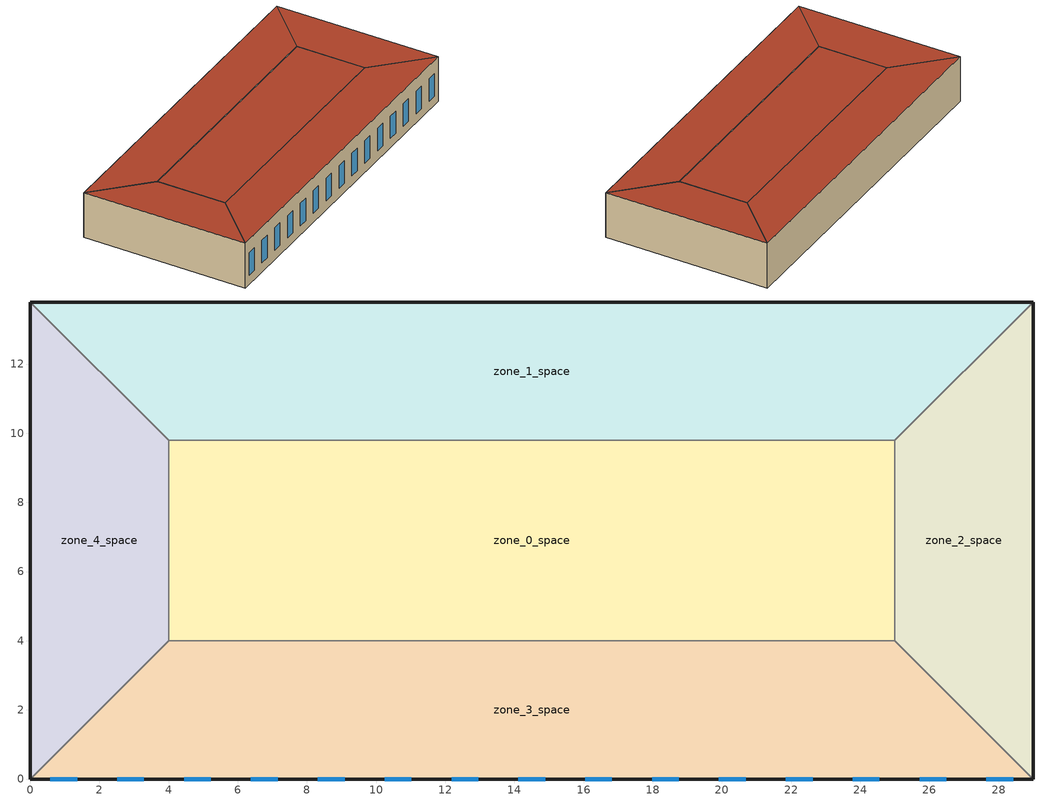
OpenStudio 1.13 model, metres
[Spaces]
zone_0_space
 floor ground (Interior Floor): 25,4 4,4 4,9.79 25,9.79 z0
 wall to zone_1_space (Interior Wall): 25,9.79 4,9.79 z0:4
 wall to zone_2_space (Interior Wall): 25,4 25,9.79 z0:4
 wall to zone_3_space (Interior Wall): 4,4 25,4 z0:4
 wall to zone_4_space (Interior Wall): 4,9.79 4,4 z0:4
 roof outside (Exterior Roof): 4,9.79 4,4 25,4 25,9.79 z4
zone_1_space
 floor ground (Interior Floor): 25,9.79 4,9.79 0,13.79 29,13.79 z0
 wall outside (Exterior Wall): 29,13.79 0,13.79 z0:4
 wall to zone_2_space (Interior Wall): 25,9.79 29,13.79 z0:4
 wall to zone_4_space (Interior Wall): 0,13.79 4,9.79 z0:4
 roof outside (Exterior Roof): 0,13.79 4,9.79 25,9.79 29,13.79 z4
zone_2_space
 floor ground (Interior Floor): 29,0 25,4 25,9.79 29,13.79 z0
 wall outside (Exterior Wall): 29,0 29,13.79 z0:4
 wall to zone_3_space (Interior Wall): 25,4 29,0 z0:4
 roof outside (Exterior Roof): 25,9.79 25,4 29,0 29,13.79 z4
zone_3_space
 floor ground (Interior Floor): 29,0 0,0 4,4 25,4 z0
 wall outside (Exterior Wall): 0,0 29,0 z0:4
 wall to zone_4_space (Interior Wall): 4,4 0,0 z0:4
 window (Exterior Window): 27.65,0 28.42,0 / 25.71,0 26.49,0 / 23.78,0 24.55,0 / 21.85,0 22.62,0 / 19.91,0 20.69,0 / 17.98,0 18.75,0 / 16.05,0 16.82,0 / 14.11,0 14.89,0 / 12.18,0 12.95,0 / 10.25,0 11.02,0 / 8.31,0 9.09,0 / 6.38,0 7.15,0 / 4.45,0 5.22,0 / 2.51,0 3.29,0 / 0.58,0 1.35,0 z0.8:2.8
 roof outside (Exterior Roof): 4,4 0,0 29,0 25,4 z4
zone_4_space
 floor ground (Interior Floor): 4,4 0,0 0,13.79 4,9.79 z0
 wall outside (Exterior Wall): 0,13.79 0,0 z0:4
 roof outside (Exterior Roof): 0,13.79 0,0 4,4 4,9.79 z4
[Building]
Building 1: North Axis {deg}=0
[Site]
Dallas Love Field	USA: Latitude {deg}=32.85; Longitude {deg}=-96.85; Time Zone {hr}=-6; Elevation {m}=134; Terrain=City
[SizingPeriod:DesignDay] Barometric Pressure {Pa}=99990; Rain Indicator=0; Snow Indicator=0; Day of Month=21; Daylight Saving Time Indicator=0; Dry-Bulb Temperature Range Modifier Type=DefaultMultipliers; Solar Model Indicator=ASHRAEClearSky
Name | Maximum Dry-Bulb Temperature {C} | Daily Dry-Bulb Temperature Range {deltaC} | Humidity Indicating Conditions at Maximum Dry-Bulb | Wind Speed {m/s} | Wind Direction {deg} | Sky Clearness | Month | Day Type | Humidity Indicating Type
Ann Htg 99.6% Condns DB | -4 | 0 | -4 | 4.6 | 176 | 0 | 2 | WinterDesignDay | Wetbulb
Ann Clg .4% Condns WB=>MDB | 33.9 | 10.95 | 26.53 | 5.2 | 151 | 1.2 | 8 | SummerDesignDay | Wetbulb
Ann Clg .4% Condns DP=>MDB | 31 | 10.95 | 24 | 5.2 | 151 | 1.2 | 8 | SummerDesignDay | Dewpoint
Ann Clg .4% Condns Enth=>MDB | 35.6 | 10.95 | 82614 | 5.2 | 151 | 1.2 | 8 | SummerDesignDay | Enthalpy
Ann Hum_n 99.6% Condns DP=>MCDB | -2.2 | 0 | -11.1 | 4.6 | 176 | 0 | 2 | WinterDesignDay | Dewpoint
Ann Clg .4% Condns DB=>MWB | 39 | 10.95 | 26.19 | 5.2 | 151 | 1.2 | 8 | SummerDesignDay | Wetbulb
Ann Htg Wind 99.6% Condns WS=>MCDB | 7.3 | 0 | 7.3 | 10.8 | 176 | 0 | 2 | WinterDesignDay | Wetbulb
[Material] Thermal Absorptance=0.9
Name | Roughness | Thickness {m} | Conductivity {W/m-K} | Density {kg/m3} | Specific Heat {J/kg-K} | Solar Absorptance | Visible Absorptance
F16 Acoustic tile | MediumSmooth | 0.0191 | 0.06 | 368 | 590 | 0.3 | 0.3
M11 100mm lightweight concrete | MediumRough | 0.1016 | 0.53 | 1280 | 840 | 0.5 | 0.5
G01a 19mm gypsum board | MediumSmooth | 0.019 | 0.16 | 800 | 1090 | 0.4 | 0.4
M01 100mm brick | MediumRough | 0.1016 | 0.89 | 1920 | 790 | 0.7 | 0.7
M15 200mm heavyweight concrete | MediumRough | 0.2032 | 1.95 | 2240 | 900 | 0.7 | 0.7
I02 50mm insulation board | MediumRough | 0.0508 | 0.03 | 43 | 1210 | 0.7 | 0.7
[Material:AirGap]
Name | Thermal Resistance {m2-K/W}
Material Air Gap 1 | 0.18
Material Air Gap 2 | 0.15
[Construction]
Interior Floor: F16 Acoustic tile, Material Air Gap 1, M11 100mm lightweight concrete
Exterior Roof: M11 100mm lightweight concrete, Material Air Gap 1, F16 Acoustic tile
Interior Wall: G01a 19mm gypsum board, Material Air Gap 2, G01a 19mm gypsum board
Exterior Wall: M01 100mm brick, M15 200mm heavyweight concrete, I02 50mm insulation board, Material Air Gap 2, G01a 19mm gypsum board
Exterior Window: Clear 3mm, Air 13mm, Clear 3mm
[WindowMaterial:Glazing]
Clear 3mm: Optical Data Type=SpectralAverage; Thickness {m}=0.003; Solar Transmittance at Normal Incidence=0.837; Front Side Solar Reflectance at Normal Incidence=0.075; Back Side Solar Reflectance at Normal Incidence=0; Visible Transmittance at Normal Incidence=0.898; Front Side Visible Reflectance at Normal Incidence=0.081; Back Side Visible Reflectance at Normal Incidence=0; Infrared Transmittance at Normal Incidence=0; Front Side Infrared Hemispherical Emissivity=0.84; Back Side Infrared Hemispherical Emissivity=0.84; Conductivity {W/m-K}=0.9; Dirt Correction Factor for Solar and Visible Transmittance=1
[WindowMaterial:Gas]
Air 13mm: Gas Type=Air; Thickness {m}=0.0127
[BuildingStory] Nominal Z Coordinate {m}=0
Building Story 1; Building Story 2; Building Story 3; Building Story 4; Building Story 5
[Space] Space Type=Office:OpenOffice; Building Story=Building Story 5
Name | Default Schedule Set | Thermal Zone | Design Specification Outdoor Air Object
zone_0_space | zone_0_DefaultScheduleSet | zone_0 | zone_0_DSOA
zone_1_space | zone_1_DefaultScheduleSet | zone_1 | zone_1_DSOA
zone_2_space | zone_2_DefaultScheduleSet | zone_2 | zone_2_DSOA
zone_3_space | zone_3_DefaultScheduleSet | zone_3 | zone_3_DSOA
zone_4_space | zone_4_DefaultScheduleSet | zone_4 | zone_4_DSOA
[SpaceType]
Office:OpenOffice
[DefaultScheduleSet] Hours of Operation Schedule=Medium Office Bldg Occ; People Activity Level Schedule=Medium Office Activity; Lighting Schedule=Office Bldg Light; Electric Equipment Schedule=Medium Office Bldg Equip; Infiltration Schedule=Medium Office Infil Quarter On
zone_0_DefaultScheduleSet; zone_1_DefaultScheduleSet; zone_2_DefaultScheduleSet; zone_3_DefaultScheduleSet; zone_4_DefaultScheduleSet
[SpaceInfiltration:DesignFlowRate] Schedule=Medium Office Infil Quarter On; Design Flow Rate Calculation Method=Flow/Area; Flow per Space Floor Area {m3/s-m2}=0.000226568
Name | Space or SpaceType
Space Infiltration Design Flow Rate 1 | zone_0_space
Space Infiltration Design Flow Rate 2 | zone_1_space
Space Infiltration Design Flow Rate 3 | zone_2_space
Space Infiltration Design Flow Rate 4 | zone_3_space
Space Infiltration Design Flow Rate 5 | zone_4_space
[People:Definition] Number of People Calculation Method=People/Area; People per Space Floor Area {person/m2}=0.0565108; Fraction Radiant=0.3
zone_0_PeopleDefinition; zone_1_PeopleDefinition; zone_2_PeopleDefinition; zone_3_PeopleDefinition; zone_4_PeopleDefinition
[People] Number of People Schedule=Medium Office Bldg Occ; Activity Level Schedule=Medium Office Activity
Name | People Definition | Space or SpaceType
zone_0_PeopleObject | zone_0_PeopleDefinition | zone_0_space
zone_1_PeopleObject | zone_1_PeopleDefinition | zone_1_space
zone_2_PeopleObject | zone_2_PeopleDefinition | zone_2_space
zone_3_PeopleObject | zone_3_PeopleDefinition | zone_3_space
zone_4_PeopleObject | zone_4_PeopleDefinition | zone_4_space
[Lights:Definition] Design Level Calculation Method=Watts/Area; Watts per Space Floor Area {W/m2}=11.8404
zone_0_LightsDefinition; zone_1_LightsDefinition; zone_2_LightsDefinition; zone_3_LightsDefinition; zone_4_LightsDefinition
[Lights] Schedule=Office Bldg Light
Name | Lights Definition | Space or SpaceType
zone_0_LightsObject | zone_0_LightsDefinition | zone_0_space
zone_1_LightsObject | zone_1_LightsDefinition | zone_1_space
zone_2_LightsObject | zone_2_LightsDefinition | zone_2_space
zone_3_LightsObject | zone_3_LightsDefinition | zone_3_space
zone_4_LightsObject | zone_4_LightsDefinition | zone_4_space
[ElectricEquipment:Definition] Design Level Calculation Method=Watts/Area; Watts per Space Floor Area {W/m2}=7.64241
zone_0_ElectricEquipmentDefinition; zone_1_ElectricEquipmentDefinition; zone_2_ElectricEquipmentDefinition; zone_3_ElectricEquipmentDefinition; zone_4_ElectricEquipmentDefinition
[ElectricEquipment] Schedule=Medium Office Bldg Equip
Name | Electric Equipment Definition | Space or SpaceType
zone_0_ElectricEquipmentObject | zone_0_ElectricEquipmentDefinition | zone_0_space
zone_1_ElectricEquipmentObject | zone_1_ElectricEquipmentDefinition | zone_1_space
zone_2_ElectricEquipmentObject | zone_2_ElectricEquipmentDefinition | zone_2_space
zone_3_ElectricEquipmentObject | zone_3_ElectricEquipmentDefinition | zone_3_space
zone_4_ElectricEquipmentObject | zone_4_ElectricEquipmentDefinition | zone_4_space
[DesignSpecification:OutdoorAir] Outdoor Air Method=Sum; Outdoor Air Flow per Person {m3/s-person}=0.0023595; Outdoor Air Flow per Floor Area {m3/s-m2}=0.000304801
zone_0_DSOA; zone_1_DSOA; zone_2_DSOA; zone_3_DSOA; zone_4_DSOA
[ThermalZone] Use Ideal Air Loads=No
Name | Thermostat
zone_0 | dualSetPtThermostatzone_0
zone_1 | dualSetPtThermostatzone_1
zone_2 | dualSetPtThermostatzone_2
zone_3 | dualSetPtThermostatzone_3
zone_4 | dualSetPtThermostatzone_4
[Sizing:Zone] Zone Cooling Design Supply Air Temperature Input Method=SupplyAirTemperature; Zone Cooling Design Supply Air Temperature {C}=14; Zone Cooling Design Supply Air Temperature Difference {deltaC}=11.11; Zone Heating Design Supply Air Temperature Input Method=SupplyAirTemperature; Zone Heating Design Supply Air Temperature {C}=40; Zone Heating Design Supply Air Temperature Difference {deltaC}=11.11; Zone Cooling Design Supply Air Humidity Ratio {kg-H2O/kg-air}=0.0085; Zone Heating Design Supply Air Humidity Ratio {kg-H2O/kg-air}=0.008; Cooling Design Air Flow Method=DesignDay; Heating Design Air Flow Method=DesignDay; Account for Dedicated Outdoor Air System=No; Dedicated Outdoor Air System Control Strategy=NeutralSupplyAir; Dedicated Outdoor Air Low Setpoint Temperature for Design {C}=autosize; Dedicated Outdoor Air High Setpoint Temperature for Design {C}=autosize
zone_0; zone_1; zone_2; zone_3; zone_4
[Zone equipment]
zone_0: Zone HVAC Ideal Loads Air System 1
zone_1: Zone HVAC Ideal Loads Air System 2
zone_2: Zone HVAC Ideal Loads Air System 3
zone_3: Zone HVAC Ideal Loads Air System 4
zone_4: Zone HVAC Ideal Loads Air System 5
[ThermostatSetpoint:DualSetpoint] Heating Setpoint Temperature Schedule=Medium Office HtgSetp; Cooling Setpoint Temperature Schedule=Medium Office ClgSetp
dualSetPtThermostatzone_0; dualSetPtThermostatzone_1; dualSetPtThermostatzone_2; dualSetPtThermostatzone_3; dualSetPtThermostatzone_4
[ZoneHVAC:IdealLoadsAirSystem] Cooling Limit=LimitFlowRate; Maximum Cooling Air Flow Rate {m3/s}=autosize; Dehumidification Control Type=None; Humidification Control Type=None; Outdoor Air Economizer Type=DifferentialDryBulb
Zone HVAC Ideal Loads Air System 1; Zone HVAC Ideal Loads Air System 2; Zone HVAC Ideal Loads Air System 3; Zone HVAC Ideal Loads Air System 4; Zone HVAC Ideal Loads Air System 5
[Schedule:Year]
Medium Office Infil Quarter On: 1, 3, Schedule:Week:Daily {10ec3e5a-5294-46cc-8ada-f12e209007b8}, 12, 31, Schedule:Week:Daily {20898e88-71dc-48a1-8bf4-30a1d78b98f6}
Office Bldg Light: 1, 3, Schedule:Week:Daily {77782ce5-1a70-49a7-b72d-db0988271982}, 12, 31, Schedule:Week:Daily {1558189b-593c-4115-b061-465417357844}
Medium Office Bldg Equip: 1, 3, Schedule:Week:Daily {6e8d415d-8fa0-48d6-ac4d-d47d8b98405b}, 12, 31, Schedule:Week:Daily {2f904850-a863-4ee8-bc0d-29bfee0f8749}
Medium Office Bldg Occ: 1, 3, Schedule:Week:Daily {cc8d6e51-368d-451a-9b6a-4139d773ba0e}, 12, 31, Schedule:Week:Daily {ff233f80-dcaf-4b18-966b-1bf7394c094d}
Medium Office Activity: 12, 31, Schedule:Week:Daily {28c29561-b365-4a14-8672-9021b01eb02f}
Medium Office HtgSetp: 1, 3, Schedule:Week:Daily {ecb93216-4e3a-48b3-b436-2bda810a97af}, 12, 31, Schedule:Week:Daily {7658c4fb-bb29-427e-bf3f-5def4335bcf1}
Medium Office ClgSetp: 1, 3, Schedule:Week:Daily {8e0b014c-04b7-4e6c-a258-14b421fd36f8}, 12, 31, Schedule:Week:Daily {edd3bcc3-8268-4813-9843-1db4b5a04d2a}
[Schedule:Week]
Schedule:Week:Daily {10ec3e5a-5294-46cc-8ada-f12e209007b8}: Medium Office Infil Quarter On Default Schedule, Medium Office Infil Quarter On Default Schedule, Medium Office Infil Quarter On Default Schedule, Medium Office Infil Quarter On Default Schedule, Medium Office Infil Quarter On Default Schedule, Medium Office Infil Quarter On Default Schedule, Medium Office Infil Quarter On Rule 2 Day Schedule, Medium Office Infil Quarter On Default Schedule, Medium Office Infil Quarter On Summer Design Day, Medium Office Infil Quarter On Winter Design Day, Medium Office Infil Quarter On Default Schedule, Medium Office Infil Quarter On Default Schedule
Schedule:Week:Daily {20898e88-71dc-48a1-8bf4-30a1d78b98f6}: Medium Office Infil Quarter On Rule 1 Day Schedule, Medium Office Infil Quarter On Default Schedule, Medium Office Infil Quarter On Default Schedule, Medium Office Infil Quarter On Default Schedule, Medium Office Infil Quarter On Default Schedule, Medium Office Infil Quarter On Default Schedule, Medium Office Infil Quarter On Rule 2 Day Schedule, Medium Office Infil Quarter On Default Schedule, Medium Office Infil Quarter On Summer Design Day, Medium Office Infil Quarter On Winter Design Day, Medium Office Infil Quarter On Default Schedule, Medium Office Infil Quarter On Default Schedule
Schedule:Week:Daily {77782ce5-1a70-49a7-b72d-db0988271982}: Office Bldg Light Default Schedule, Office Bldg Light Default Schedule, Office Bldg Light Default Schedule, Office Bldg Light Default Schedule, Office Bldg Light Default Schedule, Office Bldg Light Default Schedule, Office Bldg Light Rule 2 Day Schedule, Office Bldg Light Default Schedule, Office Bldg Light Summer Design Day, Office Bldg Light Winter Design Day, Office Bldg Light Default Schedule, Office Bldg Light Default Schedule
Schedule:Week:Daily {1558189b-593c-4115-b061-465417357844}: Office Bldg Light Rule 1 Day Schedule, Office Bldg Light Default Schedule, Office Bldg Light Default Schedule, Office Bldg Light Default Schedule, Office Bldg Light Default Schedule, Office Bldg Light Default Schedule, Office Bldg Light Rule 2 Day Schedule, Office Bldg Light Default Schedule, Office Bldg Light Summer Design Day, Office Bldg Light Winter Design Day, Office Bldg Light Default Schedule, Office Bldg Light Default Schedule
Schedule:Week:Daily {6e8d415d-8fa0-48d6-ac4d-d47d8b98405b}: Medium Office Bldg Equip Default Schedule, Medium Office Bldg Equip Default Schedule, Medium Office Bldg Equip Default Schedule, Medium Office Bldg Equip Default Schedule, Medium Office Bldg Equip Default Schedule, Medium Office Bldg Equip Default Schedule, Medium Office Bldg Equip Rule 2 Day Schedule, Medium Office Bldg Equip Default Schedule, Medium Office Bldg Equip Summer Design Day, Medium Office Bldg Equip Winter Design Day, Medium Office Bldg Equip Default Schedule, Medium Office Bldg Equip Default Schedule
Schedule:Week:Daily {2f904850-a863-4ee8-bc0d-29bfee0f8749}: Medium Office Bldg Equip Rule 1 Day Schedule, Medium Office Bldg Equip Default Schedule, Medium Office Bldg Equip Default Schedule, Medium Office Bldg Equip Default Schedule, Medium Office Bldg Equip Default Schedule, Medium Office Bldg Equip Default Schedule, Medium Office Bldg Equip Rule 2 Day Schedule, Medium Office Bldg Equip Default Schedule, Medium Office Bldg Equip Summer Design Day, Medium Office Bldg Equip Winter Design Day, Medium Office Bldg Equip Default Schedule, Medium Office Bldg Equip Default Schedule
Schedule:Week:Daily {cc8d6e51-368d-451a-9b6a-4139d773ba0e}: Medium Office Bldg Occ Default Schedule, Medium Office Bldg Occ Default Schedule, Medium Office Bldg Occ Default Schedule, Medium Office Bldg Occ Default Schedule, Medium Office Bldg Occ Default Schedule, Medium Office Bldg Occ Default Schedule, Medium Office Bldg Occ Rule 2 Day Schedule, Medium Office Bldg Occ Default Schedule, Medium Office Bldg Occ Summer Design Day, Medium Office Bldg Occ Winter Design Day, Medium Office Bldg Occ Default Schedule, Medium Office Bldg Occ Default Schedule
Schedule:Week:Daily {ff233f80-dcaf-4b18-966b-1bf7394c094d}: Medium Office Bldg Occ Rule 1 Day Schedule, Medium Office Bldg Occ Default Schedule, Medium Office Bldg Occ Default Schedule, Medium Office Bldg Occ Default Schedule, Medium Office Bldg Occ Default Schedule, Medium Office Bldg Occ Default Schedule, Medium Office Bldg Occ Rule 2 Day Schedule, Medium Office Bldg Occ Default Schedule, Medium Office Bldg Occ Summer Design Day, Medium Office Bldg Occ Winter Design Day, Medium Office Bldg Occ Default Schedule, Medium Office Bldg Occ Default Schedule
Schedule:Week:Daily {28c29561-b365-4a14-8672-9021b01eb02f}: Medium Office Activity Default Schedule, Medium Office Activity Default Schedule, Medium Office Activity Default Schedule, Medium Office Activity Default Schedule, Medium Office Activity Default Schedule, Medium Office Activity Default Schedule, Medium Office Activity Default Schedule, Medium Office Activity Default Schedule, Medium Office Activity Summer Design Day, Medium Office Activity Winter Design Day, Medium Office Activity Default Schedule, Medium Office Activity Default Schedule
Schedule:Week:Daily {ecb93216-4e3a-48b3-b436-2bda810a97af}: Medium Office HtgSetp Default Schedule, Medium Office HtgSetp Default Schedule, Medium Office HtgSetp Default Schedule, Medium Office HtgSetp Default Schedule, Medium Office HtgSetp Default Schedule, Medium Office HtgSetp Default Schedule, Medium Office HtgSetp Rule 2 Day Schedule, Medium Office HtgSetp Default Schedule, Medium Office HtgSetp Summer Design Day, Medium Office HtgSetp Winter Design Day, Medium Office HtgSetp Default Schedule, Medium Office HtgSetp Default Schedule
Schedule:Week:Daily {7658c4fb-bb29-427e-bf3f-5def4335bcf1}: Medium Office HtgSetp Rule 1 Day Schedule, Medium Office HtgSetp Default Schedule, Medium Office HtgSetp Default Schedule, Medium Office HtgSetp Default Schedule, Medium Office HtgSetp Default Schedule, Medium Office HtgSetp Default Schedule, Medium Office HtgSetp Rule 2 Day Schedule, Medium Office HtgSetp Default Schedule, Medium Office HtgSetp Summer Design Day, Medium Office HtgSetp Winter Design Day, Medium Office HtgSetp Default Schedule, Medium Office HtgSetp Default Schedule
Schedule:Week:Daily {8e0b014c-04b7-4e6c-a258-14b421fd36f8}: Medium Office ClgSetp Default Schedule, Medium Office ClgSetp Default Schedule, Medium Office ClgSetp Default Schedule, Medium Office ClgSetp Default Schedule, Medium Office ClgSetp Default Schedule, Medium Office ClgSetp Default Schedule, Medium Office ClgSetp Rule 2 Day Schedule, Medium Office ClgSetp Default Schedule, Medium Office ClgSetp Summer Design Day, Medium Office ClgSetp Winter Design Day, Medium Office ClgSetp Default Schedule, Medium Office ClgSetp Default Schedule
Schedule:Week:Daily {edd3bcc3-8268-4813-9843-1db4b5a04d2a}: Medium Office ClgSetp Rule 1 Day Schedule, Medium Office ClgSetp Default Schedule, Medium Office ClgSetp Default Schedule, Medium Office ClgSetp Default Schedule, Medium Office ClgSetp Default Schedule, Medium Office ClgSetp Default Schedule, Medium Office ClgSetp Rule 2 Day Schedule, Medium Office ClgSetp Default Schedule, Medium Office ClgSetp Summer Design Day, Medium Office ClgSetp Winter Design Day, Medium Office ClgSetp Default Schedule, Medium Office ClgSetp Default Schedule
[Schedule:Day]
Medium Office Infil Quarter On Default Schedule; Medium Office Infil Quarter On Summer Design Day: 6, 0, 1, 22, 0, 0.25, 24, 0, 1
Medium Office Infil Quarter On Rule 2 Day Schedule; Medium Office Infil Quarter On Winter Design Day: 6, 0, 1, 18, 0, 0.25, 24, 0, 1
Medium Office Infil Quarter On Rule 1 Day Schedule; Office Bldg Light Summer Design Day; Medium Office Bldg Equip Summer Design Day: 24, 0, 1
Office Bldg Light Default Schedule: 5, 0, 0.05, 7, 0, 0.1, 8, 0, 0.3, 17, 0, 0.9, 18, 0, 0.7, 20, 0, 0.5, 22, 0, 0.3, 23, 0, 0.1, 24, 0, 0.05
Office Bldg Light Rule 2 Day Schedule: 6, 0, 0.05, 8, 0, 0.1, 14, 0, 0.5, 17, 0, 0.15, 24, 0, 0.05
Office Bldg Light Winter Design Day; Medium Office Bldg Equip Winter Design Day; Medium Office Bldg Occ Winter Design Day; Medium Office Bldg Occ Rule 1 Day Schedule: 24, 0, 0
Office Bldg Light Rule 1 Day Schedule: 24, 0, 0.05
Medium Office Bldg Equip Default Schedule: 8, 0, 0.4, 12, 0, 0.9, 13, 0, 0.8, 17, 0, 0.9, 18, 0, 0.8, 20, 0, 0.6, 22, 0, 0.5, 24, 0, 0.4
Medium Office Bldg Equip Rule 2 Day Schedule: 6, 0, 0.3, 8, 0, 0.4, 14, 0, 0.5, 17, 0, 0.35, 24, 0, 0.3
Medium Office Bldg Equip Rule 1 Day Schedule: 24, 0, 0.3
Medium Office Bldg Occ Default Schedule: 6, 0, 0, 7, 0, 0.1, 8, 0, 0.2, 12, 0, 0.95, 13, 0, 0.5, 17, 0, 0.95, 18, 0, 0.7, 20, 0, 0.4, 22, 0, 0.1, 24, 0, 0.05
Medium Office Bldg Occ Rule 2 Day Schedule: 6, 0, 0, 8, 0, 0.1, 14, 0, 0.5, 17, 0, 0.1, 24, 0, 0
Medium Office Bldg Occ Summer Design Day: 6, 0, 0, 22, 0, 1, 24, 0, 0.05
Medium Office Activity Default Schedule; Medium Office Activity Summer Design Day; Medium Office Activity Winter Design Day: 24, 0, 120
Medium Office HtgSetp Default Schedule: 6, 0, 15.6, 22, 0, 21, 24, 0, 15.6
Medium Office HtgSetp Rule 2 Day Schedule: 6, 0, 15.6, 18, 0, 21, 24, 0, 15.6
Medium Office HtgSetp Summer Design Day; Medium Office HtgSetp Rule 1 Day Schedule: 24, 0, 15.6
Medium Office HtgSetp Winter Design Day: 24, 0, 21
Medium Office ClgSetp Default Schedule; Medium Office ClgSetp Summer Design Day: 6, 0, 26.7, 22, 0, 24, 24, 0, 26.7
Medium Office ClgSetp Rule 2 Day Schedule: 6, 0, 26.7, 18, 0, 24, 24, 0, 26.7
Medium Office ClgSetp Winter Design Day; Medium Office ClgSetp Rule 1 Day Schedule: 24, 0, 26.7
